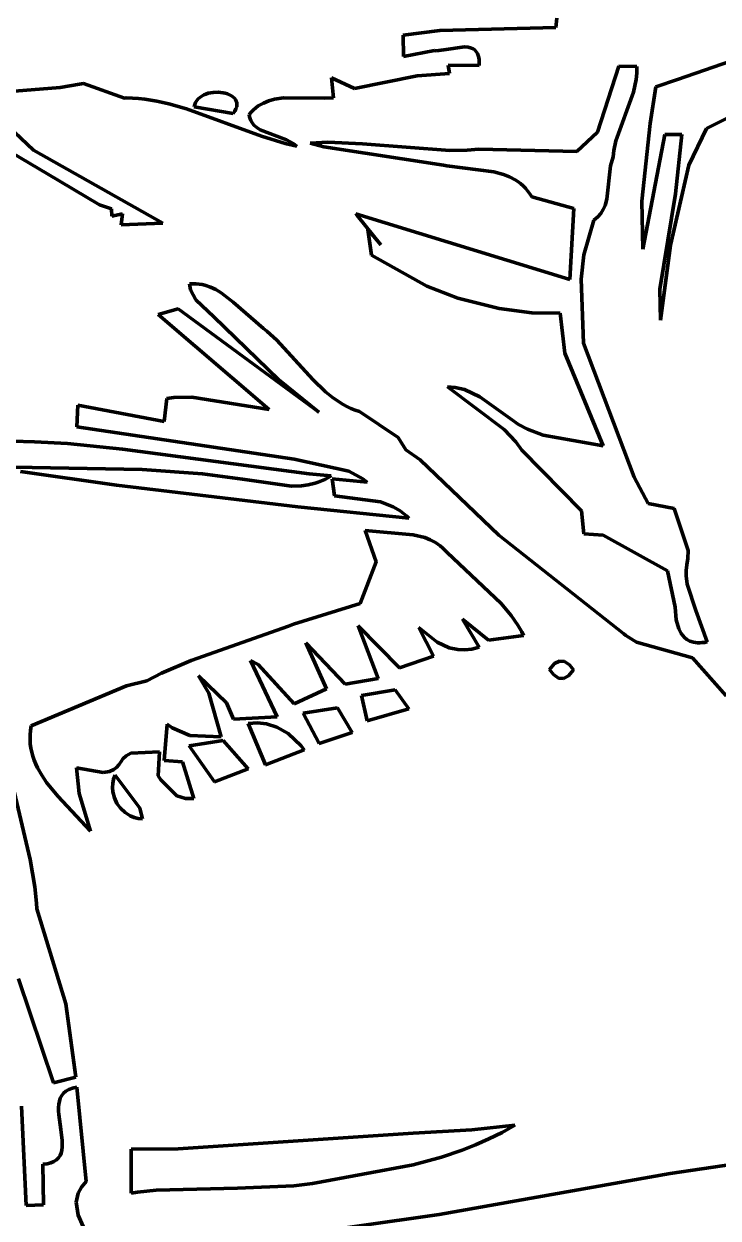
# Model space of a CAD drawing. Header units: millimetres. Extents: x 0 to 11.1, y 0 to 16.2.
# Drawn here: x 5.173 to 6.264, y 3.207 to 5.085 of the extents above; entities that cross this region are included whole.
import ezdxf

# ---------------------------------------------------------------- set-up
doc = ezdxf.new("R2010")
doc.units = ezdxf.units.MM
doc.layers.add('color#0b0b0bff', color=7, linetype='CONTINUOUS', lineweight=100)
doc.layers.add('color#ffffffff', color=7, linetype='CONTINUOUS', lineweight=100)

msp = doc.modelspace()

# ---------------------------------------------------------------- linework, layer by layer
at = {"layer": 'color#0b0b0bff'}
for p, q in [((6.0102, 5.094), (6.0086, 5.0792)), ((5.8263, 5.0743), (5.7688, 5.067)), ((6.0086, 5.0792), (5.8263, 5.0743)), ((5.7688, 5.067), (5.7696, 5.0336)), ((5.7696, 5.0336), (5.8183, 5.0428)), ((5.8183, 5.0428), (5.8209, 5.0427)), ((5.8209, 5.0427), (5.8328, 5.0441)), ((5.8328, 5.0441), (5.8653, 5.0487)), ((5.8653, 5.0487), (5.8711, 5.0483)), ((5.8711, 5.0483), (5.8762, 5.0469)), ((5.8762, 5.0469), (5.8786, 5.0458)), ((5.8786, 5.0458), (5.8807, 5.0444)), ((5.8807, 5.0444), (5.8826, 5.0427)), ((5.8826, 5.0427), (5.8842, 5.0406)), ((5.8842, 5.0406), (5.8856, 5.0382)), ((5.8856, 5.0382), (5.8868, 5.0353)), ((5.8868, 5.0353), (5.8876, 5.032)), ((6.2002, 4.9976), (6.3552, 5.0515)), ((5.8882, 5.0193), (5.8397, 5.0198)), ((5.8397, 5.0198), (5.8419, 5.0067)), ((5.8876, 5.032), (5.8881, 5.0283)), ((5.8881, 5.0283), (5.8883, 5.024)), ((5.8883, 5.024), (5.8882, 5.0193)), ((6.074, 4.9144), (6.1076, 5.0185)), ((6.1076, 5.0185), (6.1361, 5.0179)), ((6.1361, 5.0179), (6.1361, 5.0075)), ((5.6921, 4.9832), (5.6561, 5.0002)), ((5.6561, 5.0002), (5.6595, 4.9683)), ((5.791, 5.0031), (5.6921, 4.9832)), ((5.8419, 5.0067), (5.791, 5.0031)), ((6.1351, 4.9974), (6.1309, 4.9776)), ((6.1361, 5.0075), (6.1351, 4.9974)), ((6.1657, 4.9858), (6.2002, 4.9976)), ((6.4215, 5.0094), (6.2453, 4.9201)), ((5.2299, 4.9849), (5.1311, 4.9769)), ((5.2604, 4.9898), (5.2299, 4.9849)), ((5.2665, 4.9913), (5.2604, 4.9898)), ((5.331, 4.9681), (5.2665, 4.9913)), ((6.1309, 4.9776), (6.1033, 4.9007)), ((6.1568, 4.9283), (6.1657, 4.9858)), ((5.3336, 4.9683), (5.331, 4.9681)), ((5.3434, 4.968), (5.3336, 4.9683)), ((5.353, 4.9673), (5.3434, 4.968)), ((5.3627, 4.9663), (5.353, 4.9673)), ((5.3817, 4.9633), (5.3627, 4.9663)), ((5.4004, 4.9592), (5.3817, 4.9633)), ((5.4282, 4.9513), (5.4004, 4.9592)), ((5.4426, 4.9612), (5.4412, 4.9578)), ((5.4444, 4.9642), (5.4426, 4.9612)), ((5.4467, 4.9669), (5.4444, 4.9642)), ((5.4493, 4.9693), (5.4467, 4.9669)), ((5.4522, 4.9713), (5.4493, 4.9693)), ((5.4555, 4.9731), (5.4522, 4.9713)), ((5.4589, 4.9745), (5.4555, 4.9731)), ((5.4626, 4.9757), (5.4589, 4.9745)), ((5.4702, 4.9771), (5.4626, 4.9757)), ((5.4781, 4.9774), (5.4702, 4.9771)), ((5.4857, 4.9766), (5.4781, 4.9774)), ((5.4893, 4.9758), (5.4857, 4.9766)), ((5.4927, 4.9747), (5.4893, 4.9758)), ((5.4959, 4.9734), (5.4927, 4.9747)), ((5.4988, 4.9719), (5.4959, 4.9734)), ((5.5014, 4.9701), (5.4988, 4.9719)), ((5.5036, 4.968), (5.5014, 4.9701)), ((5.5054, 4.9658), (5.5036, 4.968)), ((5.5066, 4.9633), (5.5054, 4.9658)), ((5.5074, 4.9605), (5.5066, 4.9633)), ((5.5076, 4.9576), (5.5074, 4.9605)), ((5.5491, 4.9604), (5.545, 4.9582)), ((5.5577, 4.964), (5.5491, 4.9604)), ((5.5667, 4.9665), (5.5577, 4.964)), ((5.581, 4.9687), (5.5667, 4.9665)), ((5.6455, 4.968), (5.581, 4.9687)), ((5.6595, 4.9683), (5.6455, 4.968)), ((5.1278, 4.9429), (5.1878, 4.886)), ((5.5463, 4.908), (5.4282, 4.9513)), ((5.4412, 4.9578), (5.4403, 4.9542)), ((5.4403, 4.9542), (5.5018, 4.9438)), ((5.5018, 4.9438), (5.5043, 4.9476)), ((5.5043, 4.9476), (5.5061, 4.9511)), ((5.5061, 4.9511), (5.5072, 4.9545)), ((5.5072, 4.9545), (5.5076, 4.9576)), ((5.5302, 4.9461), (5.527, 4.9421)), ((5.527, 4.9421), (5.5275, 4.9388)), ((5.5337, 4.9496), (5.5302, 4.9461)), ((5.5373, 4.9528), (5.5337, 4.9496)), ((5.5411, 4.9557), (5.5373, 4.9528)), ((5.545, 4.9582), (5.5411, 4.9557)), ((5.5275, 4.9388), (5.5283, 4.9357)), ((5.5283, 4.9357), (5.5294, 4.9328)), ((5.5294, 4.9328), (5.5308, 4.9302)), ((5.5308, 4.9302), (5.5344, 4.9256)), ((5.5344, 4.9256), (5.5388, 4.9217)), ((5.5388, 4.9217), (5.544, 4.9183)), ((6.1437, 4.806), (6.1568, 4.9283)), ((5.544, 4.9183), (5.5854, 4.9025)), ((5.5832, 4.8967), (5.5463, 4.908)), ((5.5854, 4.9025), (5.597, 4.8962)), ((6.042, 4.8841), (6.074, 4.9144)), ((6.1799, 4.9111), (6.1454, 4.7307)), ((6.2067, 4.9111), (6.1799, 4.9111)), ((6.197, 4.8174), (6.2067, 4.9111)), ((6.2453, 4.9201), (6.218, 4.8628)), ((5.1878, 4.886), (5.3913, 4.7713)), ((5.6019, 4.8923), (5.5832, 4.8967)), ((5.597, 4.8962), (5.6019, 4.8923)), ((5.6228, 4.8974), (5.6503, 4.8986)), ((5.6439, 4.8913), (5.6228, 4.8974)), ((5.8322, 4.8625), (5.6439, 4.8913)), ((5.6503, 4.8986), (5.7051, 4.8963)), ((5.7051, 4.8963), (5.8421, 4.8855)), ((5.8421, 4.8855), (5.8695, 4.8862)), ((5.8695, 4.8862), (5.8878, 4.8878)), ((5.8878, 4.8878), (6.042, 4.8841)), ((6.1, 4.8857), (6.0987, 4.8755)), ((6.1033, 4.9007), (6.1, 4.8857)), ((5.2089, 4.8496), (5.1547, 4.8814)), ((6.0987, 4.8755), (6.0949, 4.8615)), ((5.2916, 4.8003), (5.2089, 4.8496)), ((5.8372, 4.8616), (5.8322, 4.8625)), ((5.9113, 4.8523), (5.8372, 4.8616)), ((5.9264, 4.8481), (5.9113, 4.8523)), ((5.9359, 4.8443), (5.9264, 4.8481)), ((6.0949, 4.8615), (6.089, 4.8094)), ((6.218, 4.8628), (6.1888, 4.7368)), ((5.9449, 4.8395), (5.9359, 4.8443)), ((5.9492, 4.8367), (5.9449, 4.8395)), ((5.9533, 4.8336), (5.9492, 4.8367)), ((5.9572, 4.8301), (5.9533, 4.8336)), ((5.9609, 4.8264), (5.9572, 4.8301)), ((5.9644, 4.8222), (5.9609, 4.8264)), ((5.9678, 4.8177), (5.9644, 4.8222)), ((5.9708, 4.8128), (5.9678, 4.8177)), ((6.0369, 4.7943), (5.9708, 4.8128)), ((6.089, 4.8094), (6.0861, 4.7992)), ((6.1724, 4.6675), (6.197, 4.8174)), ((5.3106, 4.7939), (5.2916, 4.8003)), ((5.3111, 4.7823), (5.3106, 4.7939)), ((6.031, 4.6826), (6.0369, 4.7943)), ((6.0832, 4.7927), (6.0794, 4.7867)), ((6.0861, 4.7992), (6.0832, 4.7927)), ((6.1454, 4.7307), (6.1437, 4.806)), ((5.3279, 4.7863), (5.3111, 4.7823)), ((5.3257, 4.7686), (5.3279, 4.7863)), ((5.3913, 4.7713), (5.3257, 4.7686)), ((5.6965, 4.7834), (5.6943, 4.7861)), ((5.6943, 4.7861), (6.031, 4.6826)), ((5.7337, 4.7374), (5.6965, 4.7834)), ((6.0686, 4.7762), (6.053, 4.7216)), ((6.0717, 4.7786), (6.0686, 4.7762)), ((6.0746, 4.7812), (6.0717, 4.7786)), ((6.0794, 4.7867), (6.0746, 4.7812)), ((5.7193, 4.7212), (5.7135, 4.7615)), ((5.7135, 4.7615), (5.7337, 4.7374)), ((6.1888, 4.7368), (6.173, 4.6189)), ((5.8062, 4.6722), (5.7193, 4.7212)), ((6.053, 4.7216), (6.0484, 4.6835)), ((6.0484, 4.6835), (6.052, 4.5825)), ((5.4333, 4.6758), (5.4383, 4.6761)), ((5.4345, 4.6665), (5.4333, 4.6758)), ((5.4428, 4.6509), (5.4345, 4.6665)), ((5.4383, 4.6761), (5.4433, 4.676)), ((5.4433, 4.676), (5.4481, 4.6756)), ((5.4481, 4.6756), (5.4528, 4.6749)), ((5.4528, 4.6749), (5.4573, 4.6738)), ((5.4573, 4.6738), (5.4661, 4.6708)), ((5.4661, 4.6708), (5.4745, 4.6669)), ((5.4745, 4.6669), (5.4826, 4.662)), ((5.4826, 4.662), (5.5017, 4.6472)), ((5.8547, 4.6537), (5.8062, 4.6722)), ((6.173, 4.6189), (6.1724, 4.6675)), ((5.4711, 4.624), (5.4428, 4.6509)), ((5.5017, 4.6472), (5.5491, 4.6055)), ((5.9195, 4.637), (5.8547, 4.6537)), ((5.3837, 4.6275), (5.4153, 4.6367)), ((5.5583, 4.4784), (5.3837, 4.6275)), ((5.4153, 4.6367), (5.6365, 4.4741)), ((5.5737, 4.5252), (5.4711, 4.624)), ((5.9711, 4.6303), (5.9195, 4.637)), ((6.0156, 4.6296), (5.9711, 4.6303)), ((6.0228, 4.5671), (6.0156, 4.6296)), ((5.5491, 4.6055), (5.5546, 4.6013)), ((5.5546, 4.6013), (5.5703, 4.5876)), ((5.5703, 4.5876), (5.627, 4.5256)), ((6.0833, 4.4214), (6.0228, 4.5671)), ((6.052, 4.5825), (6.1316, 4.3719)), ((5.6365, 4.4741), (5.5737, 4.5252)), ((5.627, 4.5256), (5.6468, 4.5063)), ((5.9277, 4.4469), (5.8383, 4.5139)), ((5.8383, 4.5139), (5.8503, 4.5131)), ((5.8503, 4.5131), (5.8653, 4.5096)), ((5.8653, 4.5096), (5.8895, 4.4981)), ((5.3931, 4.4592), (5.3973, 4.4958)), ((5.3973, 4.4958), (5.4086, 4.4972)), ((5.4086, 4.4972), (5.4365, 4.4977)), ((5.4365, 4.4977), (5.5583, 4.4784)), ((5.6468, 4.5063), (5.6574, 4.4976)), ((5.6574, 4.4976), (5.6686, 4.4897)), ((5.6686, 4.4897), (5.6745, 4.4862)), ((5.8895, 4.4981), (5.937, 4.4643)), ((5.2559, 4.4509), (5.2575, 4.485)), ((5.2575, 4.485), (5.3931, 4.4592)), ((5.6745, 4.4862), (5.6805, 4.4829)), ((5.6805, 4.4829), (5.6868, 4.48)), ((5.6868, 4.48), (5.6933, 4.4773)), ((5.6933, 4.4773), (5.7001, 4.475)), ((5.7001, 4.475), (5.7609, 4.4345)), ((5.937, 4.4643), (5.9502, 4.455)), ((5.9502, 4.455), (5.9642, 4.4474)), ((5.5976, 4.4002), (5.2559, 4.4509)), ((5.7609, 4.4345), (5.773, 4.4148)), ((5.9457, 4.4275), (5.9277, 4.4469)), ((5.9642, 4.4474), (5.9888, 4.4378)), ((5.9888, 4.4378), (6.0833, 4.4214)), ((5.1546, 4.4286), (5.1894, 4.4276)), ((5.1894, 4.4276), (5.2414, 4.4246)), ((5.2414, 4.4246), (5.3278, 4.416)), ((5.3278, 4.416), (5.6209, 4.3774)), ((5.773, 4.4148), (5.7955, 4.3991)), ((5.9551, 4.4145), (5.9457, 4.4275)), ((6.0491, 4.3187), (5.9551, 4.4145)), ((5.6834, 4.3813), (5.5976, 4.4002)), ((5.7955, 4.3991), (5.919, 4.2809)), ((5.3586, 4.3839), (5.1569, 4.3876)), ((5.1675, 4.3808), (5.3181, 4.3592)), ((5.4533, 4.3773), (5.3586, 4.3839)), ((5.5004, 4.3707), (5.4533, 4.3773)), ((5.6209, 4.3774), (5.6555, 4.3742)), ((5.7055, 4.3691), (5.6834, 4.3813)), ((5.3181, 4.3592), (5.6033, 4.3253)), ((5.5164, 4.3687), (5.5004, 4.3707)), ((5.5931, 4.3579), (5.5164, 4.3687)), ((5.6092, 4.3583), (5.5931, 4.3579)), ((5.6198, 4.3597), (5.6092, 4.3583)), ((5.6303, 4.3623), (5.6198, 4.3597)), ((5.6354, 4.364), (5.6303, 4.3623)), ((5.6405, 4.366), (5.6354, 4.364)), ((5.6456, 4.3684), (5.6405, 4.366)), ((5.6505, 4.3711), (5.6456, 4.3684)), ((5.6555, 4.3742), (5.6505, 4.3711)), ((5.6609, 4.3424), (5.657, 4.3694)), ((5.657, 4.3694), (5.7124, 4.364)), ((5.7124, 4.364), (5.7055, 4.3691)), ((6.1316, 4.3719), (6.1536, 4.3303)), ((5.7334, 4.3332), (5.6609, 4.3424)), ((5.6033, 4.3253), (5.7778, 4.3076)), ((5.7531, 4.3254), (5.7334, 4.3332)), ((5.7642, 4.3189), (5.7531, 4.3254)), ((6.1536, 4.3303), (6.1948, 4.3225)), ((6.1948, 4.3225), (6.2165, 4.2564)), ((5.7745, 4.3107), (5.7642, 4.3189)), ((5.7778, 4.3076), (5.7745, 4.3107)), ((6.0528, 4.283), (6.0491, 4.3187)), ((5.7091, 4.2882), (5.7265, 4.2387)), ((5.7847, 4.2814), (5.7091, 4.2882)), ((6.083, 4.2805), (6.0528, 4.283)), ((5.8027, 4.2768), (5.7847, 4.2814)), ((5.8113, 4.2734), (5.8027, 4.2768)), ((5.8194, 4.269), (5.8113, 4.2734)), ((5.8272, 4.2637), (5.8194, 4.269)), ((5.919, 4.2809), (6.1154, 4.1255)), ((6.1842, 4.2247), (6.083, 4.2805)), ((5.8308, 4.2606), (5.8272, 4.2637)), ((5.8344, 4.2572), (5.8308, 4.2606)), ((5.8378, 4.2535), (5.8344, 4.2572)), ((5.923, 4.173), (5.8378, 4.2535)), ((6.2165, 4.2564), (6.2164, 4.2438)), ((5.7265, 4.2387), (5.7013, 4.173)), ((6.2146, 4.2341), (6.2136, 4.2253)), ((6.2164, 4.2438), (6.2146, 4.2341)), ((6.1962, 4.1676), (6.1842, 4.2247)), ((6.2136, 4.2253), (6.2136, 4.2166)), ((6.2136, 4.2166), (6.2151, 4.2038)), ((6.2151, 4.2038), (6.2288, 4.1623)), ((5.7013, 4.173), (5.5964, 4.1407)), ((5.9387, 4.1544), (5.923, 4.173)), ((5.9491, 4.1393), (5.9387, 4.1544)), ((6.198, 4.1477), (6.1962, 4.1676)), ((6.2288, 4.1623), (6.2468, 4.1127)), ((5.5886, 4.1373), (5.4357, 4.0837)), ((5.5964, 4.1407), (5.5886, 4.1373)), ((5.7294, 4.0553), (5.6982, 4.1381)), ((5.6982, 4.1381), (5.7631, 4.0718)), ((5.8164, 4.0904), (5.7936, 4.1356)), ((5.7936, 4.1356), (5.8222, 4.1124)), ((5.8882, 4.1044), (5.8619, 4.1488)), ((5.8619, 4.1488), (5.9032, 4.1153)), ((5.9551, 4.1286), (5.9491, 4.1393)), ((6.2019, 4.1332), (6.198, 4.1477)), ((6.2057, 4.1259), (6.2019, 4.1332)), ((5.9032, 4.1153), (5.9578, 4.123)), ((5.9578, 4.123), (5.9551, 4.1286)), ((6.1154, 4.1255), (6.1186, 4.123)), ((6.1186, 4.123), (6.1354, 4.1124)), ((6.2107, 4.1199), (6.2057, 4.1259)), ((6.2148, 4.1167), (6.2107, 4.1199)), ((6.2196, 4.1142), (6.2148, 4.1167)), ((6.2252, 4.1125), (6.2196, 4.1142)), ((5.6486, 4.039), (5.6157, 4.1116)), ((5.6157, 4.1116), (5.6777, 4.0461)), ((5.8222, 4.1124), (5.8412, 4.1037)), ((5.8412, 4.1037), (5.8548, 4.1007)), ((5.8548, 4.1007), (5.8655, 4.1003)), ((5.8655, 4.1003), (5.8766, 4.1015)), ((5.8766, 4.1015), (5.8882, 4.1044)), ((6.1354, 4.1124), (6.2233, 4.0877)), ((6.2315, 4.1116), (6.2252, 4.1125)), ((6.235, 4.1115), (6.2315, 4.1116)), ((6.2387, 4.1117), (6.235, 4.1115)), ((6.2427, 4.1121), (6.2387, 4.1117)), ((6.2468, 4.1127), (6.2427, 4.1121)), ((5.4357, 4.0837), (5.3888, 4.0636)), ((5.5707, 3.9947), (5.5291, 4.0837)), ((5.5291, 4.0837), (5.541, 4.0772)), ((5.541, 4.0772), (5.5976, 4.0153)), ((5.7631, 4.0718), (5.8164, 4.0904)), ((6.0066, 4.0786), (5.9987, 4.0696)), ((6.0144, 4.0827), (6.0066, 4.0786)), ((6.0222, 4.0822), (6.0144, 4.0827)), ((6.03, 4.0768), (6.0222, 4.0822)), ((6.0365, 4.0687), (6.03, 4.0768)), ((6.2233, 4.0877), (6.2763, 4.0278)), ((5.3888, 4.0636), (5.3661, 4.0516)), ((5.4632, 4.0321), (5.4474, 4.0594)), ((5.4474, 4.0594), (5.4912, 4.0169)), ((5.9987, 4.0696), (6.0051, 4.0614)), ((6.0051, 4.0614), (6.0128, 4.0559)), ((6.0206, 4.0553), (6.0285, 4.0596)), ((6.0285, 4.0596), (6.0365, 4.0687)), ((5.3341, 4.0437), (5.1844, 3.981)), ((5.3661, 4.0516), (5.3341, 4.0437)), ((5.5976, 4.0153), (5.6486, 4.039)), ((5.6777, 4.0461), (5.7294, 4.0553)), ((6.0128, 4.0559), (6.0206, 4.0553)), ((5.4827, 3.9633), (5.4632, 4.0321)), ((5.7564, 4.0376), (5.7031, 4.0283)), ((5.7031, 4.0283), (5.7121, 3.9887)), ((5.7776, 4.0074), (5.7564, 4.0376)), ((5.4912, 4.0169), (5.5022, 3.9912)), ((5.6658, 4.0092), (5.6116, 4.0007)), ((5.6885, 3.9705), (5.6658, 4.0092)), ((5.7121, 3.9887), (5.7776, 4.0074)), ((5.3931, 3.9264), (5.3982, 3.9834)), ((5.3982, 3.9834), (5.4059, 3.9778)), ((5.5022, 3.9912), (5.5707, 3.9947)), ((5.5401, 3.9854), (5.5253, 3.9843)), ((5.5253, 3.9843), (5.5524, 3.9196)), ((5.5541, 3.9839), (5.5401, 3.9854)), ((5.5705, 3.9789), (5.5541, 3.9839)), ((5.6116, 4.0007), (5.6368, 3.9532)), ((5.1826, 3.9664), (5.1825, 3.9594)), ((5.1833, 3.9736), (5.1826, 3.9664)), ((5.1844, 3.981), (5.1833, 3.9736)), ((5.4059, 3.9778), (5.4336, 3.9655)), ((5.4336, 3.9655), (5.4827, 3.9633)), ((5.5882, 3.9687), (5.5705, 3.9789)), ((5.6085, 3.9491), (5.5882, 3.9687)), ((5.6368, 3.9532), (5.6885, 3.9705)), ((5.1825, 3.9594), (5.1829, 3.9526)), ((5.1829, 3.9526), (5.1838, 3.9459)), ((5.1838, 3.9459), (5.1851, 3.9394)), ((5.486, 3.9575), (5.4326, 3.9495)), ((5.4326, 3.9495), (5.4726, 3.8929)), ((5.525, 3.913), (5.486, 3.9575)), ((5.613, 3.9433), (5.6085, 3.9491)), ((5.1827, 3.7706), (5.143, 3.9397)), ((5.1851, 3.9394), (5.1869, 3.933)), ((5.1869, 3.933), (5.189, 3.9268)), ((5.189, 3.9268), (5.1915, 3.9207)), ((5.3256, 3.9245), (5.3285, 3.9287)), ((5.3285, 3.9287), (5.3334, 3.9335)), ((5.3334, 3.9335), (5.341, 3.9377)), ((5.341, 3.9377), (5.386, 3.94)), ((5.386, 3.94), (5.3837, 3.9021)), ((5.4223, 3.9244), (5.3931, 3.9264)), ((5.5524, 3.9196), (5.613, 3.9433)), ((5.1915, 3.9207), (5.1943, 3.9147)), ((5.1943, 3.9147), (5.2009, 3.903)), ((5.2599, 3.8745), (5.2554, 3.9149)), ((5.2554, 3.9149), (5.2973, 3.9072)), ((5.2973, 3.9072), (5.3072, 3.909)), ((5.3072, 3.909), (5.314, 3.9122)), ((5.314, 3.9122), (5.3182, 3.9154)), ((5.3182, 3.9154), (5.322, 3.9194)), ((5.322, 3.9194), (5.3256, 3.9245)), ((5.4396, 3.8663), (5.4223, 3.9244)), ((5.4726, 3.8929), (5.525, 3.913)), ((5.2009, 3.903), (5.2085, 3.8918)), ((5.2085, 3.8918), (5.2261, 3.8704)), ((5.3124, 3.8902), (5.312, 3.8837)), ((5.3137, 3.8967), (5.3124, 3.8902)), ((5.316, 3.9032), (5.3137, 3.8967)), ((5.355, 3.8512), (5.316, 3.9032)), ((5.3837, 3.9021), (5.3878, 3.8957)), ((5.3878, 3.8957), (5.4132, 3.8709)), ((5.2261, 3.8704), (5.2777, 3.8151)), ((5.2777, 3.8151), (5.2599, 3.8745)), ((5.312, 3.8837), (5.3126, 3.8772)), ((5.3126, 3.8772), (5.315, 3.8677)), ((5.4132, 3.8709), (5.4266, 3.8665)), ((5.315, 3.8677), (5.3191, 3.8589)), ((5.3191, 3.8589), (5.3248, 3.8511)), ((5.3248, 3.8511), (5.3318, 3.8444)), ((5.3594, 3.8344), (5.355, 3.8512)), ((5.4266, 3.8665), (5.4396, 3.8663)), ((5.3318, 3.8444), (5.34, 3.8392)), ((5.34, 3.8392), (5.3461, 3.8367)), ((5.3461, 3.8367), (5.3525, 3.835)), ((5.3525, 3.835), (5.3594, 3.8344)), ((5.19, 3.7278), (5.1827, 3.7706)), ((5.1925, 3.7018), (5.19, 3.7278)), ((5.1929, 3.693), (5.1925, 3.7018)), ((5.2387, 3.5433), (5.1929, 3.693)), ((5.1645, 3.5831), (5.2194, 3.4191)), ((5.2546, 3.4284), (5.2387, 3.5433)), ((5.2194, 3.4191), (5.2546, 3.4284)), ((5.2352, 3.4029), (5.2322, 3.3992)), ((5.2389, 3.4062), (5.2352, 3.4029)), ((5.2436, 3.4089), (5.2389, 3.4062)), ((5.2492, 3.4111), (5.2436, 3.4089)), ((5.2559, 3.4126), (5.2492, 3.4111)), ((5.2707, 3.264), (5.2559, 3.4126)), ((5.1764, 3.2263), (5.1688, 3.3827)), ((5.2276, 3.3855), (5.2271, 3.3803)), ((5.2285, 3.3904), (5.2276, 3.3855)), ((5.23, 3.395), (5.2285, 3.3904)), ((5.2322, 3.3992), (5.23, 3.395)), ((5.2271, 3.3803), (5.2271, 3.3749)), ((5.2271, 3.3749), (5.2275, 3.3693)), ((5.2275, 3.3693), (5.2307, 3.3459)), ((5.2307, 3.3459), (5.2328, 3.3287)), ((5.8768, 3.3456), (5.7844, 3.3401)), ((5.9445, 3.3526), (5.8768, 3.3456)), ((5.9243, 3.3413), (5.9445, 3.3526)), ((5.2328, 3.3287), (5.2331, 3.3233)), ((5.7844, 3.3401), (5.4152, 3.3155)), ((5.8827, 3.3217), (5.9037, 3.331)), ((5.9037, 3.331), (5.9243, 3.3413)), ((5.2313, 3.3089), (5.2296, 3.3048)), ((5.2324, 3.3134), (5.2313, 3.3089)), ((5.233, 3.3182), (5.2324, 3.3134)), ((5.2331, 3.3233), (5.233, 3.3182)), ((5.4152, 3.3155), (5.3412, 3.3149)), ((5.3412, 3.3149), (5.3415, 3.2457)), ((5.8289, 3.3023), (5.8614, 3.3134)), ((5.8614, 3.3134), (5.8827, 3.3217)), ((5.2093, 3.292), (5.2023, 3.2913)), ((5.2023, 3.2913), (5.2035, 3.2275)), ((5.2152, 3.2934), (5.2093, 3.292)), ((5.2201, 3.2954), (5.2152, 3.2934)), ((5.2241, 3.298), (5.2201, 3.2954)), ((5.2273, 3.3012), (5.2241, 3.298)), ((5.2296, 3.3048), (5.2273, 3.3012)), ((5.6262, 3.2611), (5.7846, 3.2901)), ((5.7846, 3.2901), (5.8289, 3.3023)), ((6.2879, 3.2912), (6.1883, 3.2767)), ((6.1883, 3.2767), (5.8252, 3.2122)), ((5.2583, 3.246), (5.2632, 3.2553)), ((5.2632, 3.2553), (5.2707, 3.264)), ((5.3512, 3.2472), (5.3806, 3.2506)), ((5.3806, 3.2506), (5.5084, 3.2537)), ((5.5084, 3.2537), (5.5968, 3.2573)), ((5.5968, 3.2573), (5.6262, 3.2611)), ((5.2552, 3.2314), (5.2583, 3.246)), ((5.2581, 3.2111), (5.2552, 3.2314)), ((5.3415, 3.2457), (5.3512, 3.2472)), ((5.2035, 3.2275), (5.1764, 3.2263)), ((5.8252, 3.2122), (5.4458, 3.1584)), ((5.2658, 3.1935), (5.2581, 3.2111))]:
    msp.add_line(p, q, dxfattribs=at)
at = {"layer": 'color#ffffffff'}
for p, q in [((6.0086, 5.0792), (6.0102, 5.094)), ((5.7688, 5.067), (5.8263, 5.0743)), ((5.8263, 5.0743), (6.0086, 5.0792)), ((5.7696, 5.0336), (5.7688, 5.067)), ((5.8183, 5.0428), (5.7696, 5.0336)), ((5.8209, 5.0427), (5.8183, 5.0428)), ((5.8328, 5.0441), (5.8209, 5.0427)), ((5.8653, 5.0487), (5.8328, 5.0441)), ((5.8711, 5.0483), (5.8653, 5.0487)), ((5.8762, 5.0469), (5.8711, 5.0483)), ((5.8786, 5.0458), (5.8762, 5.0469)), ((5.8807, 5.0444), (5.8786, 5.0458)), ((5.8826, 5.0427), (5.8807, 5.0444)), ((5.8842, 5.0406), (5.8826, 5.0427)), ((5.8856, 5.0382), (5.8842, 5.0406)), ((5.8868, 5.0353), (5.8856, 5.0382)), ((5.8876, 5.032), (5.8868, 5.0353)), ((6.3552, 5.0515), (6.2002, 4.9976)), ((5.8419, 5.0067), (5.8397, 5.0198)), ((5.8397, 5.0198), (5.8882, 5.0193)), ((5.8881, 5.0283), (5.8876, 5.032)), ((5.8883, 5.024), (5.8881, 5.0283)), ((5.8882, 5.0193), (5.8883, 5.024)), ((6.1076, 5.0185), (6.074, 4.9144)), ((6.1361, 5.0179), (6.1076, 5.0185)), ((6.1361, 5.0075), (6.1361, 5.0179)), ((5.6595, 4.9683), (5.6561, 5.0002)), ((5.6561, 5.0002), (5.6921, 4.9832)), ((5.6921, 4.9832), (5.791, 5.0031)), ((5.791, 5.0031), (5.8419, 5.0067)), ((6.1309, 4.9776), (6.1351, 4.9974)), ((6.1351, 4.9974), (6.1361, 5.0075)), ((6.2002, 4.9976), (6.1657, 4.9858)), ((6.2453, 4.9201), (6.4215, 5.0094)), ((5.1311, 4.9769), (5.2299, 4.9849)), ((5.2299, 4.9849), (5.2604, 4.9898)), ((5.2604, 4.9898), (5.2665, 4.9913)), ((5.2665, 4.9913), (5.331, 4.9681)), ((6.1033, 4.9007), (6.1309, 4.9776)), ((6.1657, 4.9858), (6.1568, 4.9283)), ((5.331, 4.9681), (5.3336, 4.9683)), ((5.3336, 4.9683), (5.3434, 4.968)), ((5.3434, 4.968), (5.353, 4.9673)), ((5.353, 4.9673), (5.3627, 4.9663)), ((5.3627, 4.9663), (5.3817, 4.9633)), ((5.3817, 4.9633), (5.4004, 4.9592)), ((5.4004, 4.9592), (5.4282, 4.9513)), ((5.4412, 4.9578), (5.4426, 4.9612)), ((5.4426, 4.9612), (5.4444, 4.9642)), ((5.4444, 4.9642), (5.4467, 4.9669)), ((5.4467, 4.9669), (5.4493, 4.9693)), ((5.4493, 4.9693), (5.4522, 4.9713)), ((5.4522, 4.9713), (5.4555, 4.9731)), ((5.4555, 4.9731), (5.4589, 4.9745)), ((5.4589, 4.9745), (5.4626, 4.9757)), ((5.4626, 4.9757), (5.4702, 4.9771)), ((5.4702, 4.9771), (5.4781, 4.9774)), ((5.4781, 4.9774), (5.4857, 4.9766)), ((5.4857, 4.9766), (5.4893, 4.9758)), ((5.4893, 4.9758), (5.4927, 4.9747)), ((5.4927, 4.9747), (5.4959, 4.9734)), ((5.4959, 4.9734), (5.4988, 4.9719)), ((5.4988, 4.9719), (5.5014, 4.9701)), ((5.5014, 4.9701), (5.5036, 4.968)), ((5.5036, 4.968), (5.5054, 4.9658)), ((5.5054, 4.9658), (5.5066, 4.9633)), ((5.5066, 4.9633), (5.5074, 4.9605)), ((5.5074, 4.9605), (5.5076, 4.9576)), ((5.545, 4.9582), (5.5491, 4.9604)), ((5.5491, 4.9604), (5.5577, 4.964)), ((5.5577, 4.964), (5.5667, 4.9665)), ((5.5667, 4.9665), (5.581, 4.9687)), ((5.581, 4.9687), (5.6455, 4.968)), ((5.6455, 4.968), (5.6595, 4.9683)), ((5.1878, 4.886), (5.1278, 4.9429)), ((5.4282, 4.9513), (5.5463, 4.908)), ((5.4403, 4.9542), (5.4412, 4.9578)), ((5.5018, 4.9438), (5.4403, 4.9542)), ((5.5043, 4.9476), (5.5018, 4.9438)), ((5.5061, 4.9511), (5.5043, 4.9476)), ((5.5072, 4.9545), (5.5061, 4.9511)), ((5.5076, 4.9576), (5.5072, 4.9545)), ((5.527, 4.9421), (5.5302, 4.9461)), ((5.5275, 4.9388), (5.527, 4.9421)), ((5.5302, 4.9461), (5.5337, 4.9496)), ((5.5337, 4.9496), (5.5373, 4.9528)), ((5.5373, 4.9528), (5.5411, 4.9557)), ((5.5411, 4.9557), (5.545, 4.9582)), ((5.5283, 4.9357), (5.5275, 4.9388)), ((5.5294, 4.9328), (5.5283, 4.9357)), ((5.5308, 4.9302), (5.5294, 4.9328)), ((5.5344, 4.9256), (5.5308, 4.9302)), ((5.5388, 4.9217), (5.5344, 4.9256)), ((5.544, 4.9183), (5.5388, 4.9217)), ((6.1568, 4.9283), (6.1437, 4.806)), ((5.5854, 4.9025), (5.544, 4.9183)), ((5.5463, 4.908), (5.5832, 4.8967)), ((5.597, 4.8962), (5.5854, 4.9025)), ((6.074, 4.9144), (6.042, 4.8841)), ((6.1454, 4.7307), (6.1799, 4.9111)), ((6.1799, 4.9111), (6.2067, 4.9111)), ((6.2067, 4.9111), (6.197, 4.8174)), ((6.218, 4.8628), (6.2453, 4.9201)), ((5.3913, 4.7713), (5.1878, 4.886)), ((5.5832, 4.8967), (5.6019, 4.8923)), ((5.6019, 4.8923), (5.597, 4.8962)), ((5.6503, 4.8986), (5.6228, 4.8974)), ((5.6228, 4.8974), (5.6439, 4.8913)), ((5.6439, 4.8913), (5.8322, 4.8625)), ((5.7051, 4.8963), (5.6503, 4.8986)), ((5.8421, 4.8855), (5.7051, 4.8963)), ((5.8695, 4.8862), (5.8421, 4.8855)), ((5.8878, 4.8878), (5.8695, 4.8862)), ((6.042, 4.8841), (5.8878, 4.8878)), ((6.0987, 4.8755), (6.1, 4.8857)), ((6.1, 4.8857), (6.1033, 4.9007)), ((5.1547, 4.8814), (5.2089, 4.8496)), ((6.0949, 4.8615), (6.0987, 4.8755)), ((5.2089, 4.8496), (5.2916, 4.8003)), ((5.8322, 4.8625), (5.8372, 4.8616)), ((5.8372, 4.8616), (5.9113, 4.8523)), ((5.9113, 4.8523), (5.9264, 4.8481)), ((5.9264, 4.8481), (5.9359, 4.8443)), ((6.089, 4.8094), (6.0949, 4.8615)), ((6.1888, 4.7368), (6.218, 4.8628)), ((5.9359, 4.8443), (5.9449, 4.8395)), ((5.9449, 4.8395), (5.9492, 4.8367)), ((5.9492, 4.8367), (5.9533, 4.8336)), ((5.9533, 4.8336), (5.9572, 4.8301)), ((5.9572, 4.8301), (5.9609, 4.8264)), ((5.9609, 4.8264), (5.9644, 4.8222)), ((5.9644, 4.8222), (5.9678, 4.8177)), ((5.9678, 4.8177), (5.9708, 4.8128)), ((5.9708, 4.8128), (6.0369, 4.7943)), ((6.0861, 4.7992), (6.089, 4.8094)), ((6.197, 4.8174), (6.1724, 4.6675)), ((5.2916, 4.8003), (5.3106, 4.7939)), ((5.3106, 4.7939), (5.3111, 4.7823)), ((6.0369, 4.7943), (6.031, 4.6826)), ((6.0794, 4.7867), (6.0832, 4.7927)), ((6.0832, 4.7927), (6.0861, 4.7992)), ((6.1437, 4.806), (6.1454, 4.7307)), ((5.3111, 4.7823), (5.3279, 4.7863)), ((5.3279, 4.7863), (5.3257, 4.7686)), ((5.3257, 4.7686), (5.3913, 4.7713)), ((6.031, 4.6826), (5.6943, 4.7861)), ((5.6943, 4.7861), (5.6965, 4.7834)), ((5.6965, 4.7834), (5.7337, 4.7374)), ((6.053, 4.7216), (6.0686, 4.7762)), ((6.0686, 4.7762), (6.0717, 4.7786)), ((6.0717, 4.7786), (6.0746, 4.7812)), ((6.0746, 4.7812), (6.0794, 4.7867)), ((5.7337, 4.7374), (5.7135, 4.7615)), ((5.7135, 4.7615), (5.7193, 4.7212)), ((6.173, 4.6189), (6.1888, 4.7368)), ((5.7193, 4.7212), (5.8062, 4.6722)), ((6.0484, 4.6835), (6.053, 4.7216)), ((6.052, 4.5825), (6.0484, 4.6835)), ((5.4383, 4.6761), (5.4333, 4.6758)), ((5.4333, 4.6758), (5.4345, 4.6665)), ((5.4345, 4.6665), (5.4428, 4.6509)), ((5.4433, 4.676), (5.4383, 4.6761)), ((5.4481, 4.6756), (5.4433, 4.676)), ((5.4528, 4.6749), (5.4481, 4.6756)), ((5.4573, 4.6738), (5.4528, 4.6749)), ((5.4661, 4.6708), (5.4573, 4.6738)), ((5.4745, 4.6669), (5.4661, 4.6708)), ((5.4826, 4.662), (5.4745, 4.6669)), ((5.5017, 4.6472), (5.4826, 4.662)), ((5.8062, 4.6722), (5.8547, 4.6537)), ((6.1724, 4.6675), (6.173, 4.6189)), ((5.4428, 4.6509), (5.4711, 4.624)), ((5.5491, 4.6055), (5.5017, 4.6472)), ((5.8547, 4.6537), (5.9195, 4.637)), ((5.4153, 4.6367), (5.3837, 4.6275)), ((5.3837, 4.6275), (5.5583, 4.4784)), ((5.6365, 4.4741), (5.4153, 4.6367)), ((5.4711, 4.624), (5.5737, 4.5252)), ((5.9195, 4.637), (5.9711, 4.6303)), ((5.9711, 4.6303), (6.0156, 4.6296)), ((6.0156, 4.6296), (6.0228, 4.5671)), ((5.5546, 4.6013), (5.5491, 4.6055)), ((5.5703, 4.5876), (5.5546, 4.6013)), ((5.627, 4.5256), (5.5703, 4.5876)), ((6.0228, 4.5671), (6.0833, 4.4214)), ((6.1316, 4.3719), (6.052, 4.5825)), ((5.5737, 4.5252), (5.6365, 4.4741)), ((5.6468, 4.5063), (5.627, 4.5256)), ((5.8503, 4.5131), (5.8383, 4.5139)), ((5.8383, 4.5139), (5.9277, 4.4469)), ((5.8653, 4.5096), (5.8503, 4.5131)), ((5.8895, 4.4981), (5.8653, 4.5096)), ((5.3973, 4.4958), (5.3931, 4.4592)), ((5.4086, 4.4972), (5.3973, 4.4958)), ((5.4365, 4.4977), (5.4086, 4.4972)), ((5.5583, 4.4784), (5.4365, 4.4977)), ((5.6574, 4.4976), (5.6468, 4.5063)), ((5.6686, 4.4897), (5.6574, 4.4976)), ((5.6745, 4.4862), (5.6686, 4.4897)), ((5.937, 4.4643), (5.8895, 4.4981)), ((5.2575, 4.485), (5.2559, 4.4509)), ((5.3931, 4.4592), (5.2575, 4.485)), ((5.6805, 4.4829), (5.6745, 4.4862)), ((5.6868, 4.48), (5.6805, 4.4829)), ((5.6933, 4.4773), (5.6868, 4.48)), ((5.7001, 4.475), (5.6933, 4.4773)), ((5.7609, 4.4345), (5.7001, 4.475)), ((5.9502, 4.455), (5.937, 4.4643)), ((5.9642, 4.4474), (5.9502, 4.455)), ((5.2559, 4.4509), (5.5976, 4.4002)), ((5.773, 4.4148), (5.7609, 4.4345)), ((5.9277, 4.4469), (5.9457, 4.4275)), ((5.9888, 4.4378), (5.9642, 4.4474)), ((6.0833, 4.4214), (5.9888, 4.4378)), ((5.1894, 4.4276), (5.1546, 4.4286)), ((5.2414, 4.4246), (5.1894, 4.4276)), ((5.3278, 4.416), (5.2414, 4.4246)), ((5.6209, 4.3774), (5.3278, 4.416)), ((5.7955, 4.3991), (5.773, 4.4148)), ((5.9457, 4.4275), (5.9551, 4.4145)), ((5.9551, 4.4145), (6.0491, 4.3187)), ((5.5976, 4.4002), (5.6834, 4.3813)), ((5.919, 4.2809), (5.7955, 4.3991)), ((5.1569, 4.3876), (5.3586, 4.3839)), ((5.3181, 4.3592), (5.1675, 4.3808)), ((5.3586, 4.3839), (5.4533, 4.3773)), ((5.4533, 4.3773), (5.5004, 4.3707)), ((5.6555, 4.3742), (5.6209, 4.3774)), ((5.6834, 4.3813), (5.7055, 4.3691)), ((5.6033, 4.3253), (5.3181, 4.3592)), ((5.5004, 4.3707), (5.5164, 4.3687)), ((5.5164, 4.3687), (5.5931, 4.3579)), ((5.5931, 4.3579), (5.6092, 4.3583)), ((5.6092, 4.3583), (5.6198, 4.3597)), ((5.6198, 4.3597), (5.6303, 4.3623)), ((5.6303, 4.3623), (5.6354, 4.364)), ((5.6354, 4.364), (5.6405, 4.366)), ((5.6405, 4.366), (5.6456, 4.3684)), ((5.6456, 4.3684), (5.6505, 4.3711)), ((5.6505, 4.3711), (5.6555, 4.3742)), ((5.7124, 4.364), (5.657, 4.3694)), ((5.657, 4.3694), (5.6609, 4.3424)), ((5.7055, 4.3691), (5.7124, 4.364)), ((6.1536, 4.3303), (6.1316, 4.3719)), ((5.6609, 4.3424), (5.7334, 4.3332)), ((5.7778, 4.3076), (5.6033, 4.3253)), ((5.7334, 4.3332), (5.7531, 4.3254)), ((5.7531, 4.3254), (5.7642, 4.3189)), ((6.1948, 4.3225), (6.1536, 4.3303)), ((6.2165, 4.2564), (6.1948, 4.3225)), ((5.7642, 4.3189), (5.7745, 4.3107)), ((5.7745, 4.3107), (5.7778, 4.3076)), ((6.0491, 4.3187), (6.0528, 4.283)), ((5.7091, 4.2882), (5.7847, 4.2814)), ((5.7265, 4.2387), (5.7091, 4.2882)), ((6.0528, 4.283), (6.083, 4.2805)), ((5.7847, 4.2814), (5.8027, 4.2768)), ((5.8027, 4.2768), (5.8113, 4.2734)), ((5.8113, 4.2734), (5.8194, 4.269)), ((5.8194, 4.269), (5.8272, 4.2637)), ((6.1154, 4.1255), (5.919, 4.2809)), ((6.083, 4.2805), (6.1842, 4.2247)), ((5.8272, 4.2637), (5.8308, 4.2606)), ((5.8308, 4.2606), (5.8344, 4.2572)), ((5.8344, 4.2572), (5.8378, 4.2535)), ((5.8378, 4.2535), (5.923, 4.173)), ((6.2164, 4.2438), (6.2165, 4.2564)), ((5.7013, 4.173), (5.7265, 4.2387)), ((6.2136, 4.2253), (6.2146, 4.2341)), ((6.2146, 4.2341), (6.2164, 4.2438)), ((6.1842, 4.2247), (6.1962, 4.1676)), ((6.2136, 4.2166), (6.2136, 4.2253)), ((6.2151, 4.2038), (6.2136, 4.2166)), ((6.2288, 4.1623), (6.2151, 4.2038)), ((5.5964, 4.1407), (5.7013, 4.173)), ((5.923, 4.173), (5.9387, 4.1544)), ((5.9387, 4.1544), (5.9491, 4.1393)), ((6.1962, 4.1676), (6.198, 4.1477)), ((6.2468, 4.1127), (6.2288, 4.1623)), ((5.4357, 4.0837), (5.5886, 4.1373)), ((5.5886, 4.1373), (5.5964, 4.1407)), ((5.7631, 4.0718), (5.6982, 4.1381)), ((5.6982, 4.1381), (5.7294, 4.0553)), ((5.8222, 4.1124), (5.7936, 4.1356)), ((5.7936, 4.1356), (5.8164, 4.0904)), ((5.9032, 4.1153), (5.8619, 4.1488)), ((5.8619, 4.1488), (5.8882, 4.1044)), ((5.9491, 4.1393), (5.9551, 4.1286)), ((6.198, 4.1477), (6.2019, 4.1332)), ((6.2019, 4.1332), (6.2057, 4.1259)), ((5.9578, 4.123), (5.9032, 4.1153)), ((5.9551, 4.1286), (5.9578, 4.123)), ((6.1186, 4.123), (6.1154, 4.1255)), ((6.1354, 4.1124), (6.1186, 4.123)), ((6.2057, 4.1259), (6.2107, 4.1199)), ((6.2107, 4.1199), (6.2148, 4.1167)), ((6.2148, 4.1167), (6.2196, 4.1142)), ((6.2196, 4.1142), (6.2252, 4.1125)), ((5.6777, 4.0461), (5.6157, 4.1116)), ((5.6157, 4.1116), (5.6486, 4.039)), ((5.8412, 4.1037), (5.8222, 4.1124)), ((5.8548, 4.1007), (5.8412, 4.1037)), ((5.8655, 4.1003), (5.8548, 4.1007)), ((5.8766, 4.1015), (5.8655, 4.1003)), ((5.8882, 4.1044), (5.8766, 4.1015)), ((6.2233, 4.0877), (6.1354, 4.1124)), ((6.2252, 4.1125), (6.2315, 4.1116)), ((6.2315, 4.1116), (6.235, 4.1115)), ((6.235, 4.1115), (6.2387, 4.1117)), ((6.2387, 4.1117), (6.2427, 4.1121)), ((6.2427, 4.1121), (6.2468, 4.1127)), ((5.3888, 4.0636), (5.4357, 4.0837)), ((5.541, 4.0772), (5.5291, 4.0837)), ((5.5291, 4.0837), (5.5707, 3.9947)), ((5.5976, 4.0153), (5.541, 4.0772)), ((5.8164, 4.0904), (5.7631, 4.0718)), ((5.9987, 4.0696), (6.0066, 4.0786)), ((6.0066, 4.0786), (6.0144, 4.0827)), ((6.0144, 4.0827), (6.0222, 4.0822)), ((6.0222, 4.0822), (6.03, 4.0768)), ((6.03, 4.0768), (6.0365, 4.0687)), ((6.2763, 4.0278), (6.2233, 4.0877)), ((5.3661, 4.0516), (5.3888, 4.0636)), ((5.4912, 4.0169), (5.4474, 4.0594)), ((5.4474, 4.0594), (5.4632, 4.0321)), ((6.0051, 4.0614), (5.9987, 4.0696)), ((6.0128, 4.0559), (6.0051, 4.0614)), ((6.0285, 4.0596), (6.0206, 4.0553)), ((6.0365, 4.0687), (6.0285, 4.0596)), ((5.1844, 3.981), (5.3341, 4.0437)), ((5.3341, 4.0437), (5.3661, 4.0516)), ((5.6486, 4.039), (5.5976, 4.0153)), ((5.7294, 4.0553), (5.6777, 4.0461)), ((6.0206, 4.0553), (6.0128, 4.0559)), ((5.4632, 4.0321), (5.4827, 3.9633)), ((5.7031, 4.0283), (5.7564, 4.0376)), ((5.7121, 3.9887), (5.7031, 4.0283)), ((5.7564, 4.0376), (5.7776, 4.0074)), ((5.5022, 3.9912), (5.4912, 4.0169)), ((5.6116, 4.0007), (5.6658, 4.0092)), ((5.6658, 4.0092), (5.6885, 3.9705)), ((5.7776, 4.0074), (5.7121, 3.9887)), ((5.3982, 3.9834), (5.3931, 3.9264)), ((5.4059, 3.9778), (5.3982, 3.9834)), ((5.5707, 3.9947), (5.5022, 3.9912)), ((5.5253, 3.9843), (5.5401, 3.9854)), ((5.5524, 3.9196), (5.5253, 3.9843)), ((5.5401, 3.9854), (5.5541, 3.9839)), ((5.5541, 3.9839), (5.5705, 3.9789)), ((5.6368, 3.9532), (5.6116, 4.0007)), ((5.1825, 3.9594), (5.1826, 3.9664)), ((5.1826, 3.9664), (5.1833, 3.9736)), ((5.1833, 3.9736), (5.1844, 3.981)), ((5.4336, 3.9655), (5.4059, 3.9778)), ((5.4827, 3.9633), (5.4336, 3.9655)), ((5.5705, 3.9789), (5.5882, 3.9687)), ((5.5882, 3.9687), (5.6085, 3.9491)), ((5.6885, 3.9705), (5.6368, 3.9532)), ((5.1829, 3.9526), (5.1825, 3.9594)), ((5.1838, 3.9459), (5.1829, 3.9526)), ((5.1851, 3.9394), (5.1838, 3.9459)), ((5.4326, 3.9495), (5.486, 3.9575)), ((5.4726, 3.8929), (5.4326, 3.9495)), ((5.486, 3.9575), (5.525, 3.913)), ((5.6085, 3.9491), (5.613, 3.9433)), ((5.143, 3.9397), (5.1827, 3.7706)), ((5.1869, 3.933), (5.1851, 3.9394)), ((5.189, 3.9268), (5.1869, 3.933)), ((5.1915, 3.9207), (5.189, 3.9268)), ((5.3285, 3.9287), (5.3256, 3.9245)), ((5.3334, 3.9335), (5.3285, 3.9287)), ((5.341, 3.9377), (5.3334, 3.9335)), ((5.386, 3.94), (5.341, 3.9377)), ((5.3837, 3.9021), (5.386, 3.94)), ((5.3931, 3.9264), (5.4223, 3.9244)), ((5.613, 3.9433), (5.5524, 3.9196)), ((5.1943, 3.9147), (5.1915, 3.9207)), ((5.2009, 3.903), (5.1943, 3.9147)), ((5.2973, 3.9072), (5.2554, 3.9149)), ((5.2554, 3.9149), (5.2599, 3.8745)), ((5.3072, 3.909), (5.2973, 3.9072)), ((5.314, 3.9122), (5.3072, 3.909)), ((5.3182, 3.9154), (5.314, 3.9122)), ((5.322, 3.9194), (5.3182, 3.9154)), ((5.3256, 3.9245), (5.322, 3.9194)), ((5.4223, 3.9244), (5.4396, 3.8663)), ((5.525, 3.913), (5.4726, 3.8929)), ((5.2085, 3.8918), (5.2009, 3.903)), ((5.2261, 3.8704), (5.2085, 3.8918)), ((5.312, 3.8837), (5.3124, 3.8902)), ((5.3124, 3.8902), (5.3137, 3.8967)), ((5.3137, 3.8967), (5.316, 3.9032)), ((5.316, 3.9032), (5.355, 3.8512)), ((5.3878, 3.8957), (5.3837, 3.9021)), ((5.4132, 3.8709), (5.3878, 3.8957)), ((5.2777, 3.8151), (5.2261, 3.8704)), ((5.2599, 3.8745), (5.2777, 3.8151)), ((5.3126, 3.8772), (5.312, 3.8837)), ((5.315, 3.8677), (5.3126, 3.8772)), ((5.4266, 3.8665), (5.4132, 3.8709)), ((5.3191, 3.8589), (5.315, 3.8677)), ((5.3248, 3.8511), (5.3191, 3.8589)), ((5.3318, 3.8444), (5.3248, 3.8511)), ((5.355, 3.8512), (5.3594, 3.8344)), ((5.4396, 3.8663), (5.4266, 3.8665)), ((5.34, 3.8392), (5.3318, 3.8444)), ((5.3461, 3.8367), (5.34, 3.8392)), ((5.3525, 3.835), (5.3461, 3.8367)), ((5.3594, 3.8344), (5.3525, 3.835)), ((5.1827, 3.7706), (5.19, 3.7278)), ((5.19, 3.7278), (5.1925, 3.7018)), ((5.1925, 3.7018), (5.1929, 3.693)), ((5.1929, 3.693), (5.2387, 3.5433)), ((5.2194, 3.4191), (5.1645, 3.5831)), ((5.2387, 3.5433), (5.2546, 3.4284)), ((5.2546, 3.4284), (5.2194, 3.4191)), ((5.2322, 3.3992), (5.2352, 3.4029)), ((5.2352, 3.4029), (5.2389, 3.4062)), ((5.2389, 3.4062), (5.2436, 3.4089)), ((5.2436, 3.4089), (5.2492, 3.4111)), ((5.2492, 3.4111), (5.2559, 3.4126)), ((5.2559, 3.4126), (5.2707, 3.264)), ((5.1688, 3.3827), (5.1764, 3.2263)), ((5.2271, 3.3803), (5.2276, 3.3855)), ((5.2276, 3.3855), (5.2285, 3.3904)), ((5.2285, 3.3904), (5.23, 3.395)), ((5.23, 3.395), (5.2322, 3.3992)), ((5.2271, 3.3749), (5.2271, 3.3803)), ((5.2275, 3.3693), (5.2271, 3.3749)), ((5.2307, 3.3459), (5.2275, 3.3693)), ((5.2328, 3.3287), (5.2307, 3.3459)), ((5.7844, 3.3401), (5.8768, 3.3456)), ((5.8768, 3.3456), (5.9445, 3.3526)), ((5.9445, 3.3526), (5.9243, 3.3413)), ((5.2331, 3.3233), (5.2328, 3.3287)), ((5.4152, 3.3155), (5.7844, 3.3401)), ((5.9037, 3.331), (5.8827, 3.3217)), ((5.9243, 3.3413), (5.9037, 3.331)), ((5.2296, 3.3048), (5.2313, 3.3089)), ((5.2313, 3.3089), (5.2324, 3.3134)), ((5.2324, 3.3134), (5.233, 3.3182)), ((5.233, 3.3182), (5.2331, 3.3233)), ((5.3412, 3.3149), (5.4152, 3.3155)), ((5.3415, 3.2457), (5.3412, 3.3149)), ((5.8614, 3.3134), (5.8289, 3.3023)), ((5.8827, 3.3217), (5.8614, 3.3134)), ((5.2023, 3.2913), (5.2093, 3.292)), ((5.2035, 3.2275), (5.2023, 3.2913)), ((5.2093, 3.292), (5.2152, 3.2934)), ((5.2152, 3.2934), (5.2201, 3.2954)), ((5.2201, 3.2954), (5.2241, 3.298)), ((5.2241, 3.298), (5.2273, 3.3012)), ((5.2273, 3.3012), (5.2296, 3.3048)), ((5.7846, 3.2901), (5.6262, 3.2611)), ((5.8289, 3.3023), (5.7846, 3.2901)), ((6.1883, 3.2767), (6.2879, 3.2912)), ((5.8252, 3.2122), (6.1883, 3.2767)), ((5.2632, 3.2553), (5.2583, 3.246)), ((5.2707, 3.264), (5.2632, 3.2553)), ((5.3806, 3.2506), (5.3512, 3.2472)), ((5.5084, 3.2537), (5.3806, 3.2506)), ((5.5968, 3.2573), (5.5084, 3.2537)), ((5.6262, 3.2611), (5.5968, 3.2573)), ((5.2583, 3.246), (5.2552, 3.2314)), ((5.2552, 3.2314), (5.2581, 3.2111)), ((5.3512, 3.2472), (5.3415, 3.2457)), ((5.1764, 3.2263), (5.2035, 3.2275)), ((5.4458, 3.1584), (5.8252, 3.2122)), ((5.2581, 3.2111), (5.2658, 3.1935))]:
    msp.add_line(p, q, dxfattribs=at)

doc.saveas('drawing.dxf')
